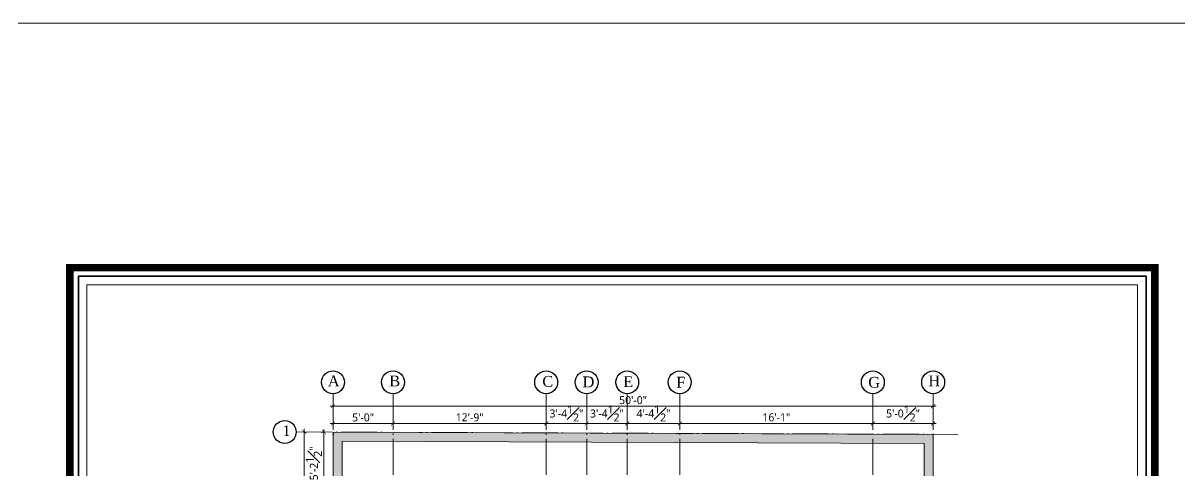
# Model space of a CAD drawing. Header units: inches. Extents: x 77090 to 90659, y -228139 to -226123.
# Drawn here: x 85160 to 86316, y -226571 to -226123 of the extents above; entities that cross this region are included whole.
import ezdxf

# ---------------------------------------------------------------- set-up
doc = ezdxf.new("R2010")
doc.units = ezdxf.units.IN
doc.header["$LTSCALE"] = 15
doc.header["$MEASUREMENT"] = 0
doc.header["$PDMODE"] = 66
doc.linetypes.add('ACAD_ISO02W100', pattern=[15, 12, -3])
doc.linetypes.add('ACAD_ISO04W100', pattern=[30, 24, -3, 0, -3])
doc.layers.get('0').update_dxf_attribs({"lineweight": 25})
doc.layers.get('Defpoints').update_dxf_attribs({"lineweight": 25})
for name, color, linetype, lineweight in [('doted1', 30, 'ACAD_ISO02W100', 13), ('GRID', 8, 'Continuous', 13), ('HACH', 8, 'Continuous', 13), ('level', 7, 'Continuous', 13), ('TEXTS', 41, 'Continuous', 13), ('TILE', 252, 'Continuous', 9), ('wall', 240, 'Continuous', 13)]:
    doc.layers.add(name, color=color, linetype=linetype, lineweight=lineweight)
doc.styles.add('ADE', font='', dxfattribs={"height": 6})
doc.styles.get("Standard").update_dxf_attribs({"font": 'trebuc.ttf'})
doc.styles.get('ADE').set_extended_font_data('Arial Rounded MT Bold')
doc.dimstyles.new('TARIQ', dxfattribs={"dimtxt": 6, "dimasz": 6, "dimexe": 6, "dimexo": 6, "dimgap": 2, "dimtad": 1, "dimdec": 1, "dimzin": 3, "dimdsep": 46, "dimlunit": 4, "dimtxsty": 'Standard', "dimblk": 'ARCHTICK', "dimcen": 0.09375, "dimdle": 6, "dimclrd": 256, "dimclre": 256, "dimclrt": 3, "dimadec": 1, "dimazin": 0, "dimtfac": 1, "dimtdec": 1, "dimtofl": 0, "dimtmove": 1, "dimatfit": 3, "dimldrblk": 'ARCHTICK', "dimfxl": 0, "dimfrac": 1, "dimtolj": 1, "dimtzin": 0, "dimlwd": -1, "dimlwe": -1, "dimarcsym": 0})
pattern_1 = [(50, (-14303.271, -254055.848), (7.17260183, -0.62752135), [0.75, -8.25]), (355, (-14303.271, -254055.848), (-1.38751334, 7.52192134), [0.6, -6.6]), (100.4514, (-14302.673, -254055.9005), (5.7850938, 6.8943954), [0.6374019, -7.0114211]), (46.1842, (-14303.271, -254053.848), (10.6724105, -1.65519014), [1.125, -12.375]), (96.6356, (-14302.382, -254053.986), (9.3466271, 9.7411787), [0.9561029, -10.51713]), (351.1842, (-14303.271, -254053.848), (9.3466195, 9.741186), [0.9, -9.9]), (21, (-14302.271, -254054.348), (5.96907052, -4.0261889), [0.75, -8.25]), (326, (-14302.271, -254054.348), (2.4331533, 7.25150045), [0.6, -6.6]), (71.4514, (-14301.7735, -254054.684), (8.4022263, 3.22530497), [0.6374019, -7.0114211]), (37.5, (-14303.271, -254055.8482), (0.121598553, 3.32893854), [0, -6.52, 0, -6.7, 0, -6.625]), (7.5, (-14303.271, -254055.8482), (2.63069537, 3.94411712), [0, -3.82, 0, -6.37, 0, -2.525]), (327.5, (-14305.501, -254055.8482), (5.33822436, -0.22554872), [0, -2.5, 0, -7.8, 0, -10.35]), (317.5, (-14306.501, -254055.848), (5.8318617, 1.00104982), [0, -3.25, 0, -5.18, 0, -7.35])]

# ---------------------------------------------------------------- blocks, each defined once
blk = doc.blocks.new('_ArchTick')
at = {"color": 0, "linetype": 'ByBlock', "lineweight": 5, "const_width": 0.15}
blk.add_lwpolyline([(-0.5, -0.5), (0.5, 0.5)], dxfattribs=at)
blk = doc.blocks.new('*D254')
at = {"layer": 'Defpoints', "color": 0, "ltscale": 10}
for p in [(85529.6, -226523.3), (85469.6, -226527.1), (85529.6, -226527.1)]:
    blk.add_point(p, dxfattribs=at)
at = {"layer": 'HACH', "ltscale": 10}
for p, q in [((85466.6, -226523.3), (85532.6, -226523.3)), ((85469.6, -226523.5), (85469.6, -226520.3)), ((85529.6, -226523.5), (85529.6, -226520.3))]:
    blk.add_line(p, q, dxfattribs=at)
at = {"layer": 'HACH', "ltscale": 10, "xscale": 4, "yscale": 4, "zscale": 4, "rotation": 180}
blk.add_blockref('_ArchTick', (85469.6, -226523.3), dxfattribs=at)
at = {"layer": 'HACH', "ltscale": 10, "xscale": 4, "yscale": 4, "zscale": 4}
blk.add_blockref('_ArchTick', (85529.6, -226523.3), dxfattribs=at)
at = {"layer": 'HACH', "color": 3, "ltscale": 10, "insert": (85499.6, -226517.3), "char_height": 8, "attachment_point": 5}
blk.add_mtext('\\A1;5\'-0"', dxfattribs=at)
blk = doc.blocks.new('*D255')
at = {"layer": 'Defpoints', "color": 0, "ltscale": 10}
for p in [(85682.6, -226523.3), (85682.6, -226523.3), (85529.6, -226527.1)]:
    blk.add_point(p, dxfattribs=at)
at = {"layer": 'HACH', "ltscale": 10}
for p, q in [((85526.6, -226523.3), (85685.6, -226523.3)), ((85529.6, -226523.5), (85529.6, -226520.3)), ((85682.6, -226523.3), (85682.6, -226520.3))]:
    blk.add_line(p, q, dxfattribs=at)
at = {"layer": 'HACH', "ltscale": 10, "xscale": 4, "yscale": 4, "zscale": 4, "rotation": 180}
blk.add_blockref('_ArchTick', (85529.6, -226523.3), dxfattribs=at)
at = {"layer": 'HACH', "ltscale": 10, "xscale": 4, "yscale": 4, "zscale": 4}
blk.add_blockref('_ArchTick', (85682.6, -226523.3), dxfattribs=at)
at = {"layer": 'HACH', "color": 3, "ltscale": 10, "insert": (85606.1, -226517.2), "char_height": 8, "attachment_point": 5}
blk.add_mtext('\\A1;12\'-9"', dxfattribs=at)
blk = doc.blocks.new('*D256')
at = {"layer": 'Defpoints', "color": 0, "ltscale": 10}
for p in [(85682.6, -226523.3), (85723.1, -226523.3), (85723.1, -226523.3)]:
    blk.add_point(p, dxfattribs=at)
at = {"layer": 'HACH', "ltscale": 10}
for p, q in [((85679.6, -226523.3), (85726.1, -226523.3)), ((85682.6, -226523.3), (85682.6, -226520.3)), ((85723.1, -226523.3), (85723.1, -226520.3))]:
    blk.add_line(p, q, dxfattribs=at)
at = {"layer": 'HACH', "ltscale": 10, "xscale": 4, "yscale": 4, "zscale": 4, "rotation": 180}
blk.add_blockref('_ArchTick', (85682.6, -226523.3), dxfattribs=at)
at = {"layer": 'HACH', "ltscale": 10, "xscale": 4, "yscale": 4, "zscale": 4}
blk.add_blockref('_ArchTick', (85723.1, -226523.3), dxfattribs=at)
at = {"layer": 'HACH', "color": 3, "ltscale": 10, "insert": (85702.8, -226513.3), "char_height": 8, "attachment_point": 5}
blk.add_mtext('\\A1;3\'-4{\\H1.000000x;\\S1#2;}"', dxfattribs=at)
blk = doc.blocks.new('*D257')
at = {"layer": 'Defpoints', "color": 0, "ltscale": 10}
for p in [(85723.1, -226523.3), (85763.6, -226523.3), (85763.6, -226526.8)]:
    blk.add_point(p, dxfattribs=at)
at = {"layer": 'HACH', "ltscale": 10}
for p, q in [((85720.1, -226523.3), (85766.6, -226523.3)), ((85723.1, -226523.3), (85723.1, -226520.3)), ((85763.6, -226523.5), (85763.6, -226520.3))]:
    blk.add_line(p, q, dxfattribs=at)
at = {"layer": 'HACH', "ltscale": 10, "xscale": 4, "yscale": 4, "zscale": 4, "rotation": 180}
blk.add_blockref('_ArchTick', (85723.1, -226523.3), dxfattribs=at)
at = {"layer": 'HACH', "ltscale": 10, "xscale": 4, "yscale": 4, "zscale": 4}
blk.add_blockref('_ArchTick', (85763.6, -226523.3), dxfattribs=at)
at = {"layer": 'HACH', "color": 3, "ltscale": 10, "insert": (85743.3, -226513.3), "char_height": 8, "attachment_point": 5}
blk.add_mtext('\\A1;3\'-4{\\H1.000000x;\\S1#2;}"', dxfattribs=at)
blk = doc.blocks.new('*D258')
at = {"layer": 'Defpoints', "color": 0, "ltscale": 10}
for p in [(85816.1, -226523.3), (85816.1, -226523.3), (85763.6, -226526.8)]:
    blk.add_point(p, dxfattribs=at)
at = {"layer": 'HACH', "ltscale": 10}
for p, q in [((85760.6, -226523.3), (85819.1, -226523.3)), ((85763.6, -226523.5), (85763.6, -226520.3)), ((85816.1, -226523.3), (85816.1, -226520.3))]:
    blk.add_line(p, q, dxfattribs=at)
at = {"layer": 'HACH', "ltscale": 10, "xscale": 4, "yscale": 4, "zscale": 4, "rotation": 180}
blk.add_blockref('_ArchTick', (85763.6, -226523.3), dxfattribs=at)
at = {"layer": 'HACH', "ltscale": 10, "xscale": 4, "yscale": 4, "zscale": 4}
blk.add_blockref('_ArchTick', (85816.1, -226523.3), dxfattribs=at)
at = {"layer": 'HACH', "color": 3, "ltscale": 10, "insert": (85789.8, -226513.3), "char_height": 8, "attachment_point": 5}
blk.add_mtext('\\A1;4\'-4{\\H1.000000x;\\S1#2;}"', dxfattribs=at)
blk = doc.blocks.new('*D259')
at = {"layer": 'Defpoints', "color": 0, "ltscale": 10}
for p in [(85816.1, -226523.3), (86009.1, -226523.3), (86009.1, -226523.3)]:
    blk.add_point(p, dxfattribs=at)
at = {"layer": 'HACH', "ltscale": 10}
for p, q in [((85813.1, -226523.3), (86012.1, -226523.3)), ((85816.1, -226523.3), (85816.1, -226520.3)), ((86009.1, -226523.3), (86009.1, -226526.3))]:
    blk.add_line(p, q, dxfattribs=at)
at = {"layer": 'HACH', "ltscale": 10, "xscale": 4, "yscale": 4, "zscale": 4, "rotation": 180}
blk.add_blockref('_ArchTick', (85816.1, -226523.3), dxfattribs=at)
at = {"layer": 'HACH', "ltscale": 10, "xscale": 4, "yscale": 4, "zscale": 4}
blk.add_blockref('_ArchTick', (86009.1, -226523.3), dxfattribs=at)
at = {"layer": 'HACH', "color": 3, "ltscale": 10, "insert": (85912.6, -226517.2), "char_height": 8, "attachment_point": 5}
blk.add_mtext('\\A1;16\'-1"', dxfattribs=at)
blk = doc.blocks.new('*D260')
at = {"layer": 'Defpoints', "color": 0, "ltscale": 10}
for p in [(86009.1, -226523.3), (86069.3, -226523.3), (86069.3, -226523.3)]:
    blk.add_point(p, dxfattribs=at)
at = {"layer": 'HACH', "ltscale": 10}
for p, q in [((86006.1, -226523.3), (86072.3, -226523.3)), ((86009.1, -226523.3), (86009.1, -226526.3)), ((86069.3, -226523.3), (86069.3, -226526.3))]:
    blk.add_line(p, q, dxfattribs=at)
at = {"layer": 'HACH', "ltscale": 10, "xscale": 4, "yscale": 4, "zscale": 4, "rotation": 180}
blk.add_blockref('_ArchTick', (86009.1, -226523.3), dxfattribs=at)
at = {"layer": 'HACH', "ltscale": 10, "xscale": 4, "yscale": 4, "zscale": 4}
blk.add_blockref('_ArchTick', (86069.3, -226523.3), dxfattribs=at)
at = {"layer": 'HACH', "color": 3, "ltscale": 10, "insert": (86039.2, -226513.3), "char_height": 8, "attachment_point": 5}
blk.add_mtext('\\A1;5\'-0{\\H1.000000x;\\S1#2;}"', dxfattribs=at)
blk = doc.blocks.new('*D261')
at = {"layer": 'Defpoints', "color": 0, "ltscale": 10}
for p in [(85469.6, -226506), (86069.3, -226506), (86069.3, -226506)]:
    blk.add_point(p, dxfattribs=at)
at = {"layer": 'HACH', "ltscale": 10}
for p, q in [((85466.6, -226506), (86072.3, -226506)), ((85469.6, -226506), (85469.6, -226503)), ((86069.3, -226506), (86069.3, -226503))]:
    blk.add_line(p, q, dxfattribs=at)
at = {"layer": 'HACH', "ltscale": 10, "xscale": 4, "yscale": 4, "zscale": 4, "rotation": 180}
blk.add_blockref('_ArchTick', (85469.6, -226506), dxfattribs=at)
at = {"layer": 'HACH', "ltscale": 10, "xscale": 4, "yscale": 4, "zscale": 4}
blk.add_blockref('_ArchTick', (86069.3, -226506), dxfattribs=at)
at = {"layer": 'HACH', "color": 3, "ltscale": 10, "insert": (85769.4, -226500), "char_height": 8, "attachment_point": 5}
blk.add_mtext('\\A1;50\'-0"', dxfattribs=at)
blk = doc.blocks.new('*D263')
at = {"layer": 'Defpoints', "color": 0, "ltscale": 10}
for p in [(85460.5, -226531.9), (85460.5, -226594.4), (85460.5, -226594.4)]:
    blk.add_point(p, dxfattribs=at)
at = {"layer": 'HACH', "ltscale": 10}
for p, q in [((85460.5, -226531.9), (85457.5, -226531.9)), ((85460.5, -226528.9), (85460.5, -226597.4)), ((85460.5, -226594.4), (85457.5, -226594.4))]:
    blk.add_line(p, q, dxfattribs=at)
at = {"layer": 'HACH', "ltscale": 10, "xscale": 4, "yscale": 4, "zscale": 4}
for p, rotation in [((85460.5, -226531.9), 90), ((85460.5, -226594.4), 270)]:
    blk.add_blockref('_ArchTick', p, dxfattribs=dict(at, rotation=rotation))
at = {"layer": 'HACH', "color": 3, "ltscale": 10, "insert": (85450.4, -226563.2), "char_height": 8, "attachment_point": 5, "rotation": 90}
blk.add_mtext('\\A1;5\'-2{\\H1.000000x;\\S1#2;}"', dxfattribs=at)
blk = doc.blocks.new('*D274')
at = {"layer": 'Defpoints', "color": 0, "ltscale": 10}
for p in [(85436.7, -226531.8), (85440.8, -226531.8), (85436.5, -227614.4)]:
    blk.add_point(p, dxfattribs=at)
at = {"layer": 'HACH', "ltscale": 10}
for p, q in [((85440.6, -226531.8), (85443.8, -226531.8)), ((85440.8, -227617.4), (85440.8, -226528.8)), ((85440.6, -227614.4), (85443.8, -227614.4))]:
    blk.add_line(p, q, dxfattribs=at)
at = {"layer": 'HACH', "ltscale": 10, "xscale": 4, "yscale": 4, "zscale": 4}
for p, rotation in [((85440.8, -226531.8), 90), ((85440.8, -227614.4), 270)]:
    blk.add_blockref('_ArchTick', p, dxfattribs=dict(at, rotation=rotation))
at = {"layer": 'HACH', "color": 3, "ltscale": 10, "insert": (85430.8, -227073.1), "char_height": 8, "attachment_point": 5, "rotation": 90}
blk.add_mtext('\\A1;90\'-2{\\H1.000000x;\\S1#2;}"', dxfattribs=at)

msp = doc.modelspace()

# ---------------------------------------------------------------- hatches: boundary and pattern name
at = {"layer": 'TILE', "ltscale": 2.1}
h = msp.add_hatch(dxfattribs=at)
h.set_pattern_fill('AR-CONC', color=256, style=0)
h.set_pattern_definition(pattern_1)
h.paths.add_polyline_path([(85664.97, -226532.74), (85469.57, -226531.91), (85469.57, -226603.43), (85478.57, -226603.43), (85478.57, -226540.95), (85664.97, -226541.74)])
h.paths.add_polyline_path([(85772.93, -226533.19), (85664.97, -226532.74), (85664.97, -226541.74), (85772.93, -226542.19)])
h.paths.add_polyline_path([(85722.13, -226540.12), (85805.69, -226540.12), (85805.69, -226566.45), (85722.13, -226566.45)], flags=9)
h = msp.add_hatch(dxfattribs=at)
h.set_pattern_fill('AR-CONC', color=256, style=0)
h.set_pattern_definition(pattern_1)
h.paths.add_polyline_path([(86069.33, -226534.43), (85772.93, -226533.19), (85772.93, -226542.19), (86060.33, -226543.4), (86060.33, -226603.43), (86069.33, -226603.43)])
h.paths.add_polyline_path([(85722.13, -226540.12), (85805.69, -226540.12), (85805.69, -226566.45), (85722.13, -226566.45)], flags=9)

# ---------------------------------------------------------------- linework, layer by layer
for centre in [(85469.57, -226482.12), (85469.57, -226482.12), (85529.57, -226482.12), (85529.57, -226482.12), (85682.57, -226482.12), (85682.57, -226482.12), (85723.07, -226482.12), (85723.07, -226482.12), (85763.57, -226482.12), (85763.57, -226482.12), (85816.07, -226482.12), (85816.07, -226482.12), (86009.07, -226482.12), (86009.07, -226482.12), (86069.33, -226482.12), (86069.33, -226482.12), (85421.34, -226531.78), (85421.34, -226531.78)]:
    msp.add_circle(centre, 11.43)
at = {"layer": 'doted1', "linetype": 'ByBlock', "ltscale": 0.3, "const_width": 7.56}
msp.add_lwpolyline([(85206.54, -226367.63), (86290.8, -226367.63), (86290.8, -227901.56), (85206.54, -227901.56)], close=True, dxfattribs=at)
at = {"layer": 'GRID', "linetype": 'ACAD_ISO04W100', "ltscale": 0.1}
for p, q in [((85469.57, -226493.55), (85469.57, -227642.94)), ((85529.57, -226493.55), (85529.57, -227642.94)), ((85682.57, -226493.55), (85682.57, -227037.47)), ((85723.07, -226493.55), (85723.07, -227208.7)), ((85763.57, -226493.55), (85763.57, -226878.92)), ((85816.07, -226493.55), (85816.07, -227323.67)), ((86009.07, -226493.55), (86009.07, -227642.94)), ((86069.33, -226493.55), (86069.33, -227642.94)), ((85432.76, -226531.78), (86093.91, -226534.19))]:
    msp.add_line(p, q, dxfattribs=at)
at = {"layer": 'HACH', "ltscale": 10}
msp.add_lwpolyline([(77090.12, -226123.43), (90659.33, -226123.43), (90659.33, -228138.59), (77090.12, -228138.59)], close=True, dxfattribs=at)
at = {"layer": 'level', "linetype": 'ByBlock', "lineweight": 35, "ltscale": 0.1}
msp.add_lwpolyline([(85215.13, -226376.22), (86282.21, -226376.22), (86282.21, -227892.97), (85215.13, -227892.97)], close=True, dxfattribs=at)
at = {"layer": 'level', "ltscale": 0.25}
msp.add_lwpolyline([(85223.71, -226384.8), (86273.62, -226384.8), (86273.62, -227884.38), (85223.71, -227884.38)], close=True, dxfattribs=at)
at = {"layer": 'wall'}
for p, q in [((86069.33, -226534.43), (85469.57, -226531.91)), ((85469.57, -226531.91), (85469.57, -226603.43)), ((85469.57, -226534.43), (85469.57, -227599.43)), ((86069.33, -226603.43), (86069.33, -226534.43)), ((86060.33, -226543.4), (85478.57, -226540.95)), ((85478.57, -226540.95), (85478.57, -226603.43)), ((86060.33, -226603.43), (86060.33, -226543.4))]:
    msp.add_line(p, q, dxfattribs=at)

# ---------------------------------------------------------------- texts
at = {"layer": 'TEXTS', "linetype": 'ByBlock', "char_height": 10.8, "width": 2437.9999, "attachment_point": 1, "style": 'ADE'}
for s, insert in [('{\\fTimes New Roman Baltic|b0|i0|c0|p18;A}', (85464.38, -226475.41)), ('{\\fTimes New Roman Baltic|b0|i0|c0|p18;B}', (85525.81, -226475.41)), ('{\\fTimes New Roman Baltic|b0|i0|c0|p18;C}', (85678.77, -226475.81)), ('{\\fTimes New Roman Baltic|b0|i0|c0|p18;D}', (85718.98, -226476.31)), ('{\\fTimes New Roman Baltic|b0|i0|c0|p18;E}', (85759.55, -226476.09)), ('{\\fTimes New Roman Baltic|b0|i0|c0|p18;F}', (85812.6, -226476.64)), ('{\\fTimes New Roman Baltic|b0|i0|c0|p18;G}', (86004.46, -226476.77)), ('{\\fTimes New Roman Baltic|b0|i0|c0|p18;H}', (86064.52, -226475.41)), ('{\\fTimes New Roman Baltic|b0|i0|c0|p18;1}', (85419.09, -226525.07))]:
    msp.add_mtext(s, dxfattribs=dict(at, insert=insert))

# ---------------------------------------------------------------- dimensions: what is measured, and where the dimension line sits
at = {"layer": 'HACH', "ltscale": 10}
for base, p1, p2, picture, middle in [((86069.33, -226506.04), (85469.57, -226506.04), (86069.33, -226506.04), '*D261', (85769.45, -226499.97)), ((85529.57, -226523.32), (85469.57, -226527.07), (85529.57, -226527.07), '*D254', (85499.57, -226517.25)), ((85682.57, -226523.32), (85529.57, -226527.07), (85682.57, -226523.32), '*D255', (85606.07, -226517.24)), ((85723.07, -226523.32), (85682.57, -226523.32), (85723.07, -226523.32), '*D256', (85702.82, -226513.29)), ((85763.57, -226523.32), (85723.07, -226523.32), (85763.57, -226526.81), '*D257', (85743.32, -226513.29)), ((85816.07, -226523.32), (85763.57, -226526.81), (85816.07, -226523.32), '*D258', (85789.82, -226513.34)), ((86009.07, -226523.32), (85816.07, -226523.32), (86009.07, -226523.32), '*D259', (85912.57, -226517.24)), ((86069.33, -226523.32), (86009.07, -226523.32), (86069.33, -226523.32), '*D260', (86039.2, -226513.29))]:
    dim = msp.add_linear_dim(base=base, p1=p1, p2=p2, dimstyle='TARIQ', override={"dimtxt": 8, "dimasz": 4, "dimexe": 3, "dimexo": 3, "dimdle": 3, "dimfxl": 0.18, "dimfxlon": 1, "dimarcsym": 1}, dxfattribs=at)
    dim.commit()
    dim.dimension.update_dxf_attribs({"geometry": picture, "text_midpoint": middle})
for base, p1, p2, picture, middle in [((85440.8, -226531.79), (85436.52, -227614.43), (85436.73, -226531.79), '*D274', (85430.76, -227073.11)), ((85460.472, -226594.4343), (85460.472, -226531.8811), (85460.472, -226594.4343), '*D263', (85450.4397, -226563.1577))]:
    dim = msp.add_linear_dim(base=base, p1=p1, p2=p2, angle=90, dimstyle='TARIQ', override={"dimtxt": 8, "dimasz": 4, "dimexe": 3, "dimexo": 3, "dimdle": 3, "dimfxl": 0.18, "dimfxlon": 1, "dimarcsym": 1}, dxfattribs=at)
    dim.commit()
    dim.dimension.update_dxf_attribs({"geometry": picture, "text_midpoint": middle})

doc.saveas('drawing.dxf')
